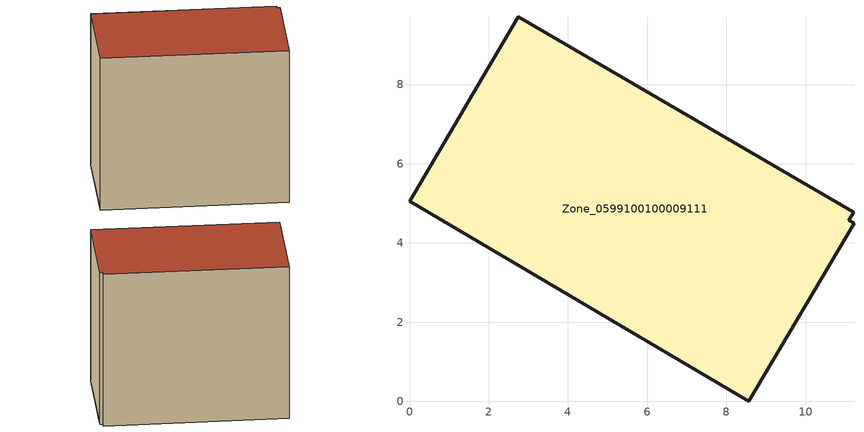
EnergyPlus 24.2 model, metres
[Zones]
Zone_0599100100009111
 floor ground (C_G): 0,5.05 2.74,9.72 11.22,4.78 11.1,4.58 11.22,4.5 8.57,0 z1.69
 wall outside (C_F): 0,5.05 8.57,0 11.22,4.5 11.1,4.58 11.22,4.78 2.74,9.72 0,5.05 z1.69:10.51
 roof outside (C_R): 2.74,9.72 0,5.05 8.57,0 11.22,4.5 11.1,4.58 11.22,4.78 z10.51
[BUILDING]
Pand.0599100100009111: North Axis=0; Terrain=City; Loads Convergence Tolerance Value=0.04; Temperature Convergence Tolerance Value=0.4; Solar Distribution=FullExterior; Maximum Number of Warmup Days=25; Minimum Number of Warmup Days=1
[Site:Location]
Rotterdam.The.Hague.AP_ZH_NLD Design_Conditions: Latitude=51.96; Longitude=4.45; Time Zone=1; Elevation=-4.5
[SITE:GROUNDTEMPERATURE:BUILDINGSURFACE]
18, 18, 18, 18, 18, 18, 18, 18, 18, 18, 18, 18
[MATERIAL] Thermal Absorptance=0.9; Solar Absorptance=0.7; Visible Absorptance=0.7
Name | Roughness | Thickness | Conductivity | Density | Specific Heat
G.TI.2015-2018 | MediumSmooth | 0.15 | 0.0428571 | 540 | 1210
F.TI.2015-2018 | Rough | 0.3 | 0.0666667 | 1920 | 840
R.TI.2015-2018 | MediumRough | 0.2 | 0.0333333 | 1500 | 1000
[CONSTRUCTION]
C_G: G.TI.2015-2018
C_F: F.TI.2015-2018
C_R: R.TI.2015-2018
[ZONE]
Zone_0599100100009111: Type=1; Multiplier=1; Ceiling Height=Autocalculate; Volume=Autocalculate; Floor Area=autocalculate; Part of Total Floor Area=Yes
[ZONEINFILTRATION:DESIGNFLOWRATE]
Infil_Zone_0599100100009111: Zone or ZoneList or Space or SpaceList=Zone_0599100100009111; Schedule=AlwaysOn; Design Flow Rate Calculation Method=Flow/Area; Flow Rate per Floor Area=0.0015; Constant Term Coefficient=1; Temperature Term Coefficient=0; Velocity Term Coefficient=0; Velocity Squared Term Coefficient=0
[HVACTEMPLATE:ZONE:IDEALLOADSAIRSYSTEM]
Zone_0599100100009111: Maximum Heating Supply Air Temperature=50; Minimum Cooling Supply Air Temperature=13; Maximum Heating Supply Air Humidity Ratio=0.0156; Minimum Cooling Supply Air Humidity Ratio=0.0077; Heating Limit=NoLimit; Cooling Limit=NoLimit; Dehumidification Control Type=ConstantSensibleHeatRatio; Cooling Sensible Heat Ratio=0.7; Dehumidification Setpoint=60; Humidification Control Type=None; Humidification Setpoint=30; Outdoor Air Method=None; Outdoor Air Flow Rate per Person=0.00944; Outdoor Air Flow Rate per Zone Floor Area=0; Outdoor Air Flow Rate per Zone=0; Demand Controlled Ventilation Type=None; Outdoor Air Economizer Type=NoEconomizer; Heat Recovery Type=None; Sensible Heat Recovery Effectiveness=0.7; Latent Heat Recovery Effectiveness=0.65
[ZONECONTROL:THERMOSTAT]
ThermostatControl_Zone_0599100100009111: Zone or ZoneList=Zone_0599100100009111; Control Type Schedule=DualSetpointControlType; Control 1=Thermostat_Zone_0599100100009111; Temperature Difference Between Cutout And Setpoint=0
[THERMOSTATSETPOINT:DUALSETPOINT]
Thermostat_Zone_0599100100009111: Heating Setpoint Temperature Schedule=HeatingSetpoint_Zone_0599100100009111; Cooling Setpoint Temperature Schedule=CoolingSetpoint_Zone_0599100100009111
[SCHEDULE:COMPACT]
HeatingSetpoint_Zone_0599100100009111: Through: 12/31, For: AllDays, Until: 24:00, 21
CoolingSetpoint_Zone_0599100100009111: Through: 12/31, For: AllDays, Until: 24:00, 24
DualSetpointControlType: Through: 12/31, For: AllDays, Until: 24:00, 4
AlwaysOn: Through: 12/31, For: AllDays, Until: 24:00, 1
